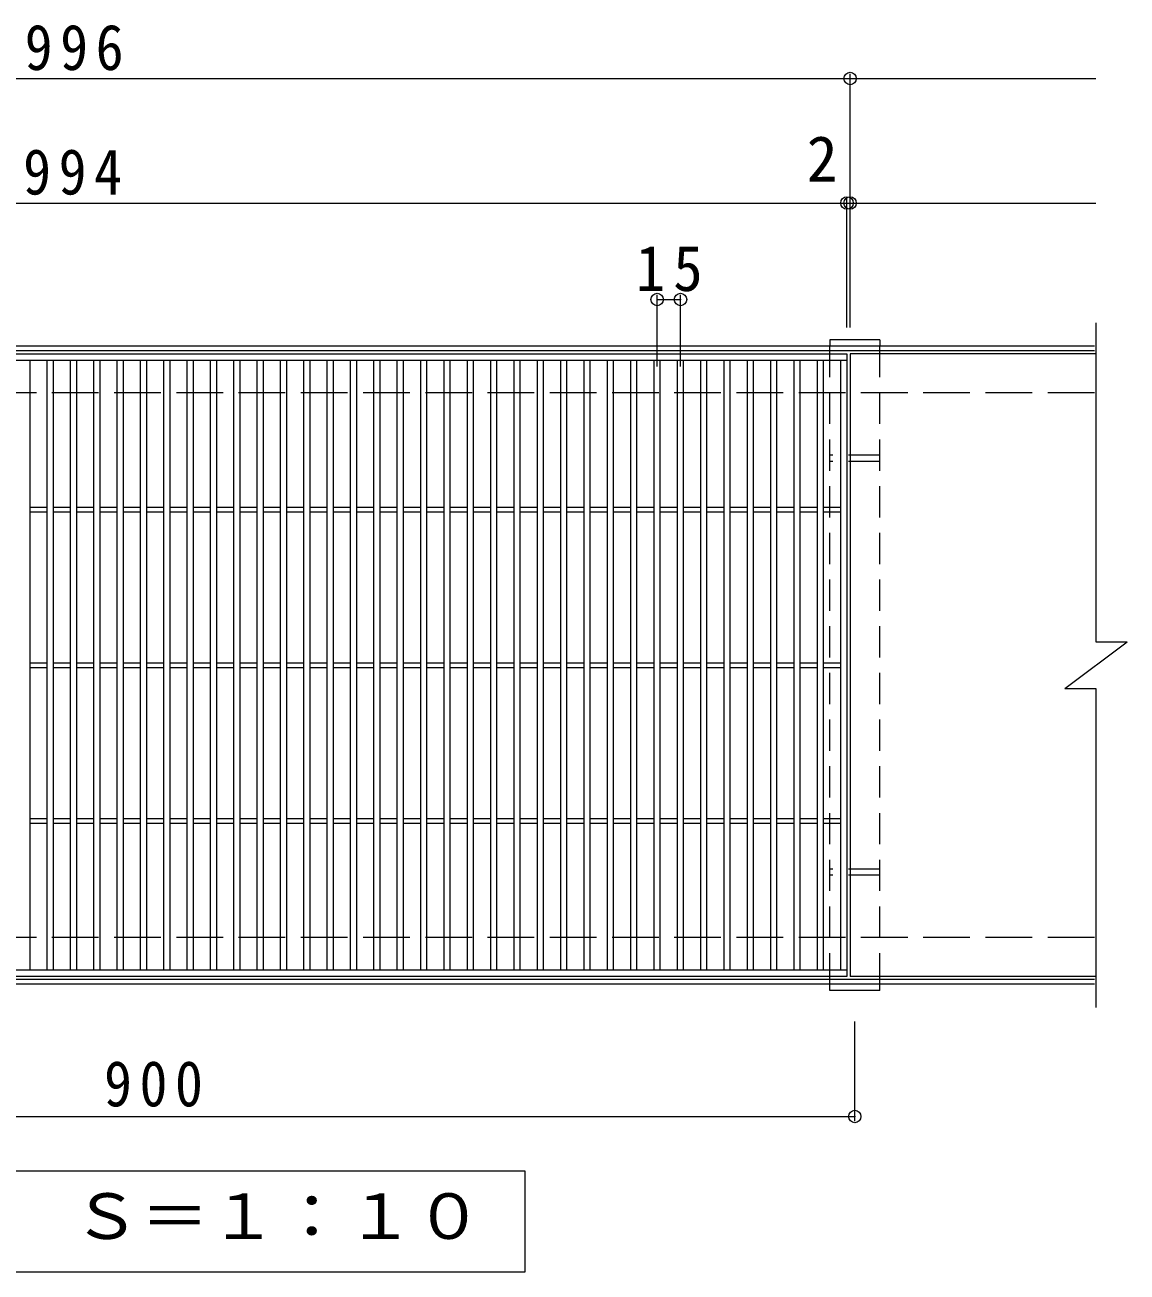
# Model space of a CAD drawing. Units: millimetres on the paper, enlarged 2 times, with parts at other scales. Extents: x -374 to 453, y -387 to 310.
# Drawn here: x 7.7 to 149.4, y 149.9 to 310.2 of the extents above; entities that cross this region are included whole.
import ezdxf
from ezdxf.enums import TextEntityAlignment as Align

# ---------------------------------------------------------------- set-up
doc = ezdxf.new("R2010")
doc.units = ezdxf.units.MM
doc.header["$LTSCALE"] = 2
doc.header["$PDMODE"] = 32
doc.header["$PDSIZE"] = 1.6
doc.linetypes.add('DASHED2', pattern=[3, 2, -1])
doc.linetypes.add('DASHED3', pattern=[4, 3, -1])
for name, color, linetype, lineweight in [('C-1', 2, 'Continuous', 9), ('C-2', 3, 'Continuous', 9), ('C-4', 7, 'Continuous', 9), ('C-5', 7, 'Continuous', 9), ('C-8', 3, 'DASHED2', 9)]:
    doc.layers.add(name, color=color, linetype=linetype, lineweight=lineweight)
doc.styles.add('ＭＳ ゴシック', font='')
doc.styles.get('ＭＳ ゴシック').set_extended_font_data('MS Gothic')

msp = doc.modelspace()

# ---------------------------------------------------------------- linework, layer by layer
at = {"layer": 'C-1'}
for p, q in [((145.192, 268.886), (-115.808, 268.886)), ((145.192, 268.286), (-115.808, 268.286)), ((145.192, 187.486), (-115.808, 187.486)), ((145.192, 186.886), (-115.808, 186.886))]:
    msp.add_line(p, q, dxfattribs=at)
at = {"layer": 'C-1', "linetype": 'DASHED3'}
for p, q in [((145.192, 262.886), (-115.808, 262.886)), ((145.192, 192.886), (-115.808, 192.886))]:
    msp.add_line(p, q, dxfattribs=at)
at = {"layer": 'C-2'}
for p, q in [((145.392, 271.886), (145.392, 230.886)), ((113.392, 267.886), (113.392, 187.886)), ((113.792, 267.886), (113.792, 187.886)), ((145.392, 267.886), (113.792, 267.886)), ((-85.408, 267.086), (113.392, 267.086)), ((8.392, 188.686), (8.392, 267.086)), ((10.592, 188.686), (10.592, 267.086)), ((11.392, 188.686), (11.392, 267.086)), ((13.592, 188.686), (13.592, 267.086)), ((14.392, 188.686), (14.392, 267.086)), ((16.592, 188.686), (16.592, 267.086)), ((17.392, 188.686), (17.392, 267.086)), ((19.592, 188.686), (19.592, 267.086)), ((20.392, 188.686), (20.392, 267.086)), ((22.592, 188.686), (22.592, 267.086)), ((23.392, 188.686), (23.392, 267.086)), ((25.592, 188.686), (25.592, 267.086)), ((26.392, 188.686), (26.392, 267.086)), ((28.592, 188.686), (28.592, 267.086)), ((29.392, 188.686), (29.392, 267.086)), ((31.592, 188.686), (31.592, 267.086)), ((32.392, 188.686), (32.392, 267.086)), ((34.592, 188.686), (34.592, 267.086)), ((35.392, 188.686), (35.392, 267.086)), ((37.592, 188.686), (37.592, 267.086)), ((38.392, 188.686), (38.392, 267.086)), ((40.592, 188.686), (40.592, 267.086)), ((41.392, 188.686), (41.392, 267.086)), ((43.592, 188.686), (43.592, 267.086)), ((44.392, 188.686), (44.392, 267.086)), ((46.592, 188.686), (46.592, 267.086)), ((47.392, 188.686), (47.392, 267.086)), ((49.592, 188.686), (49.592, 267.086)), ((50.392, 188.686), (50.392, 267.086)), ((52.592, 188.686), (52.592, 267.086)), ((53.392, 188.686), (53.392, 267.086)), ((55.592, 188.686), (55.592, 267.086)), ((56.392, 188.686), (56.392, 267.086)), ((58.592, 188.686), (58.592, 267.086)), ((59.392, 188.686), (59.392, 267.086)), ((61.592, 188.686), (61.592, 267.086)), ((62.392, 188.686), (62.392, 267.086)), ((64.592, 188.686), (64.592, 267.086)), ((65.392, 188.686), (65.392, 267.086)), ((67.592, 188.686), (67.592, 267.086)), ((68.392, 188.686), (68.392, 267.086)), ((70.592, 188.686), (70.592, 267.086)), ((71.392, 188.686), (71.392, 267.086)), ((73.592, 188.686), (73.592, 267.086)), ((74.392, 188.686), (74.392, 267.086)), ((76.592, 188.686), (76.592, 267.086)), ((77.392, 188.686), (77.392, 267.086)), ((79.592, 188.686), (79.592, 267.086)), ((80.392, 188.686), (80.392, 267.086)), ((82.592, 188.686), (82.592, 267.086)), ((83.392, 188.686), (83.392, 267.086)), ((85.592, 188.686), (85.592, 267.086)), ((86.392, 188.686), (86.392, 267.086)), ((88.592, 188.686), (88.592, 267.086)), ((89.392, 188.686), (89.392, 267.086)), ((91.592, 188.686), (91.592, 267.086)), ((92.392, 188.686), (92.392, 267.086)), ((94.592, 188.686), (94.592, 267.086)), ((95.392, 188.686), (95.392, 267.086)), ((97.592, 188.686), (97.592, 267.086)), ((98.392, 188.686), (98.392, 267.086)), ((100.592, 188.686), (100.592, 267.086)), ((101.392, 188.686), (101.392, 267.086)), ((103.592, 188.686), (103.592, 267.086)), ((104.392, 188.686), (104.392, 267.086)), ((106.592, 188.686), (106.592, 267.086)), ((107.392, 188.686), (107.392, 267.086)), ((109.592, 188.686), (109.592, 267.086)), ((110.392, 188.686), (110.392, 267.086)), ((112.592, 188.686), (112.592, 267.086)), ((8.392, 248.186), (10.592, 248.186)), ((8.392, 247.586), (10.592, 247.586)), ((11.392, 248.186), (13.592, 248.186)), ((11.392, 247.586), (13.592, 247.586)), ((14.392, 248.186), (16.592, 248.186)), ((14.392, 247.586), (16.592, 247.586)), ((17.392, 248.186), (19.592, 248.186)), ((17.392, 247.586), (19.592, 247.586)), ((20.392, 248.186), (22.592, 248.186)), ((20.392, 247.586), (22.592, 247.586)), ((23.392, 248.186), (25.592, 248.186)), ((23.392, 247.586), (25.592, 247.586)), ((26.392, 248.186), (28.592, 248.186)), ((26.392, 247.586), (28.592, 247.586)), ((29.392, 248.186), (31.592, 248.186)), ((29.392, 247.586), (31.592, 247.586)), ((32.392, 248.186), (34.592, 248.186)), ((32.392, 247.586), (34.592, 247.586)), ((35.392, 248.186), (37.592, 248.186)), ((35.392, 247.586), (37.592, 247.586)), ((38.392, 248.186), (40.592, 248.186)), ((38.392, 247.586), (40.592, 247.586)), ((41.392, 248.186), (43.592, 248.186)), ((41.392, 247.586), (43.592, 247.586)), ((44.392, 248.186), (46.592, 248.186)), ((44.392, 247.586), (46.592, 247.586)), ((47.392, 248.186), (49.592, 248.186)), ((47.392, 247.586), (49.592, 247.586)), ((50.392, 248.186), (52.592, 248.186)), ((50.392, 247.586), (52.592, 247.586)), ((53.392, 248.186), (55.592, 248.186)), ((53.392, 247.586), (55.592, 247.586)), ((56.392, 248.186), (58.592, 248.186)), ((56.392, 247.586), (58.592, 247.586)), ((59.392, 248.186), (61.592, 248.186)), ((59.392, 247.586), (61.592, 247.586)), ((62.392, 248.186), (64.592, 248.186)), ((62.392, 247.586), (64.592, 247.586)), ((65.392, 248.186), (67.592, 248.186)), ((65.392, 247.586), (67.592, 247.586)), ((68.392, 248.186), (70.592, 248.186)), ((68.392, 247.586), (70.592, 247.586)), ((71.392, 248.186), (73.592, 248.186)), ((71.392, 247.586), (73.592, 247.586)), ((74.392, 248.186), (76.592, 248.186)), ((74.392, 247.586), (76.592, 247.586)), ((77.392, 248.186), (79.592, 248.186)), ((77.392, 247.586), (79.592, 247.586)), ((80.392, 248.186), (82.592, 248.186)), ((80.392, 247.586), (82.592, 247.586)), ((83.392, 248.186), (85.592, 248.186)), ((83.392, 247.586), (85.592, 247.586)), ((86.392, 248.186), (88.592, 248.186)), ((86.392, 247.586), (88.592, 247.586)), ((89.392, 248.186), (91.592, 248.186)), ((89.392, 247.586), (91.592, 247.586)), ((92.392, 248.186), (94.592, 248.186)), ((92.392, 247.586), (94.592, 247.586)), ((95.392, 248.186), (97.592, 248.186)), ((95.392, 247.586), (97.592, 247.586)), ((98.392, 248.186), (100.592, 248.186)), ((98.392, 247.586), (100.592, 247.586)), ((101.392, 248.186), (103.592, 248.186)), ((101.392, 247.586), (103.592, 247.586)), ((104.392, 248.186), (106.592, 248.186)), ((104.392, 247.586), (106.592, 247.586)), ((107.392, 248.186), (109.592, 248.186)), ((107.392, 247.586), (109.592, 247.586)), ((110.392, 248.186), (112.592, 248.186)), ((110.392, 247.586), (112.592, 247.586)), ((141.392, 224.886), (149.392, 230.886)), ((145.392, 230.886), (149.392, 230.886)), ((8.392, 228.186), (10.592, 228.186)), ((11.392, 228.186), (13.592, 228.186)), ((14.392, 228.186), (16.592, 228.186)), ((17.392, 228.186), (19.592, 228.186)), ((20.392, 228.186), (22.592, 228.186)), ((23.392, 228.186), (25.592, 228.186)), ((26.392, 228.186), (28.592, 228.186)), ((29.392, 228.186), (31.592, 228.186)), ((32.392, 228.186), (34.592, 228.186)), ((35.392, 228.186), (37.592, 228.186)), ((38.392, 228.186), (40.592, 228.186)), ((41.392, 228.186), (43.592, 228.186)), ((44.392, 228.186), (46.592, 228.186)), ((47.392, 228.186), (49.592, 228.186)), ((50.392, 228.186), (52.592, 228.186)), ((53.392, 228.186), (55.592, 228.186)), ((56.392, 228.186), (58.592, 228.186)), ((59.392, 228.186), (61.592, 228.186)), ((62.392, 228.186), (64.592, 228.186)), ((65.392, 228.186), (67.592, 228.186)), ((68.392, 228.186), (70.592, 228.186)), ((71.392, 228.186), (73.592, 228.186)), ((74.392, 228.186), (76.592, 228.186)), ((77.392, 228.186), (79.592, 228.186)), ((80.392, 228.186), (82.592, 228.186)), ((83.392, 228.186), (85.592, 228.186)), ((86.392, 228.186), (88.592, 228.186)), ((89.392, 228.186), (91.592, 228.186)), ((92.392, 228.186), (94.592, 228.186)), ((95.392, 228.186), (97.592, 228.186)), ((98.392, 228.186), (100.592, 228.186)), ((101.392, 228.186), (103.592, 228.186)), ((104.392, 228.186), (106.592, 228.186)), ((107.392, 228.186), (109.592, 228.186)), ((110.392, 228.186), (112.592, 228.186)), ((8.392, 227.586), (10.592, 227.586)), ((11.392, 227.586), (13.592, 227.586)), ((14.392, 227.586), (16.592, 227.586)), ((17.392, 227.586), (19.592, 227.586)), ((20.392, 227.586), (22.592, 227.586)), ((23.392, 227.586), (25.592, 227.586)), ((26.392, 227.586), (28.592, 227.586)), ((29.392, 227.586), (31.592, 227.586)), ((32.392, 227.586), (34.592, 227.586)), ((35.392, 227.586), (37.592, 227.586)), ((38.392, 227.586), (40.592, 227.586)), ((41.392, 227.586), (43.592, 227.586)), ((44.392, 227.586), (46.592, 227.586)), ((47.392, 227.586), (49.592, 227.586)), ((50.392, 227.586), (52.592, 227.586)), ((53.392, 227.586), (55.592, 227.586)), ((56.392, 227.586), (58.592, 227.586)), ((59.392, 227.586), (61.592, 227.586)), ((62.392, 227.586), (64.592, 227.586)), ((65.392, 227.586), (67.592, 227.586)), ((68.392, 227.586), (70.592, 227.586)), ((71.392, 227.586), (73.592, 227.586)), ((74.392, 227.586), (76.592, 227.586)), ((77.392, 227.586), (79.592, 227.586)), ((80.392, 227.586), (82.592, 227.586)), ((83.392, 227.586), (85.592, 227.586)), ((86.392, 227.586), (88.592, 227.586)), ((89.392, 227.586), (91.592, 227.586)), ((92.392, 227.586), (94.592, 227.586)), ((95.392, 227.586), (97.592, 227.586)), ((98.392, 227.586), (100.592, 227.586)), ((101.392, 227.586), (103.592, 227.586)), ((104.392, 227.586), (106.592, 227.586)), ((107.392, 227.586), (109.592, 227.586)), ((110.392, 227.586), (112.592, 227.586)), ((141.392, 224.886), (145.392, 224.886)), ((145.392, 224.886), (145.392, 183.886)), ((8.392, 208.186), (10.592, 208.186)), ((8.392, 207.586), (10.592, 207.586)), ((11.392, 208.186), (13.592, 208.186)), ((11.392, 207.586), (13.592, 207.586)), ((14.392, 208.186), (16.592, 208.186)), ((14.392, 207.586), (16.592, 207.586)), ((17.392, 208.186), (19.592, 208.186)), ((17.392, 207.586), (19.592, 207.586)), ((20.392, 208.186), (22.592, 208.186)), ((20.392, 207.586), (22.592, 207.586)), ((23.392, 208.186), (25.592, 208.186)), ((23.392, 207.586), (25.592, 207.586)), ((26.392, 208.186), (28.592, 208.186)), ((26.392, 207.586), (28.592, 207.586)), ((29.392, 208.186), (31.592, 208.186)), ((29.392, 207.586), (31.592, 207.586)), ((32.392, 208.186), (34.592, 208.186)), ((32.392, 207.586), (34.592, 207.586)), ((35.392, 208.186), (37.592, 208.186)), ((35.392, 207.586), (37.592, 207.586)), ((38.392, 208.186), (40.592, 208.186)), ((38.392, 207.586), (40.592, 207.586)), ((41.392, 208.186), (43.592, 208.186)), ((41.392, 207.586), (43.592, 207.586)), ((44.392, 208.186), (46.592, 208.186)), ((44.392, 207.586), (46.592, 207.586)), ((47.392, 208.186), (49.592, 208.186)), ((47.392, 207.586), (49.592, 207.586)), ((50.392, 208.186), (52.592, 208.186)), ((50.392, 207.586), (52.592, 207.586)), ((53.392, 208.186), (55.592, 208.186)), ((53.392, 207.586), (55.592, 207.586)), ((56.392, 208.186), (58.592, 208.186)), ((56.392, 207.586), (58.592, 207.586)), ((59.392, 208.186), (61.592, 208.186)), ((59.392, 207.586), (61.592, 207.586)), ((62.392, 208.186), (64.592, 208.186)), ((62.392, 207.586), (64.592, 207.586)), ((65.392, 208.186), (67.592, 208.186)), ((65.392, 207.586), (67.592, 207.586)), ((68.392, 208.186), (70.592, 208.186)), ((68.392, 207.586), (70.592, 207.586)), ((71.392, 208.186), (73.592, 208.186)), ((71.392, 207.586), (73.592, 207.586)), ((74.392, 208.186), (76.592, 208.186)), ((74.392, 207.586), (76.592, 207.586)), ((77.392, 208.186), (79.592, 208.186)), ((77.392, 207.586), (79.592, 207.586)), ((80.392, 208.186), (82.592, 208.186)), ((80.392, 207.586), (82.592, 207.586)), ((83.392, 208.186), (85.592, 208.186)), ((83.392, 207.586), (85.592, 207.586)), ((86.392, 208.186), (88.592, 208.186)), ((86.392, 207.586), (88.592, 207.586)), ((89.392, 208.186), (91.592, 208.186)), ((89.392, 207.586), (91.592, 207.586)), ((92.392, 208.186), (94.592, 208.186)), ((92.392, 207.586), (94.592, 207.586)), ((95.392, 208.186), (97.592, 208.186)), ((95.392, 207.586), (97.592, 207.586)), ((98.392, 208.186), (100.592, 208.186)), ((98.392, 207.586), (100.592, 207.586)), ((101.392, 208.186), (103.592, 208.186)), ((101.392, 207.586), (103.592, 207.586)), ((104.392, 208.186), (106.592, 208.186)), ((104.392, 207.586), (106.592, 207.586)), ((107.392, 208.186), (109.592, 208.186)), ((107.392, 207.586), (109.592, 207.586)), ((110.392, 208.186), (112.592, 208.186)), ((110.392, 207.586), (112.592, 207.586)), ((113.392, 188.686), (-85.408, 188.686)), ((113.392, 187.886), (-85.408, 187.886)), ((145.392, 187.886), (113.792, 187.886))]:
    msp.add_line(p, q, dxfattribs=at)
msp.add_lwpolyline([(-85.408, 187.886), (-85.408, 267.886), (113.392, 267.886)], dxfattribs=at)
at = {"layer": 'C-4'}
for p, q in [((-115.608, 303.286), (145.392, 303.286)), ((113.792, 271.286), (113.792, 303.886)), ((-115.608, 287.286), (145.392, 287.286)), ((113.392, 271.286), (113.392, 287.886)), ((88.993, 266.286), (88.993, 275.486)), ((88.993, 274.886), (91.992, 274.886)), ((91.992, 266.286), (91.992, 275.486)), ((114.392, 169.286), (114.392, 182.086)), ((-65.608, 169.886), (114.392, 169.886))]:
    msp.add_line(p, q, dxfattribs=at)
for p in [(113.792, 303.286), (113.392, 287.286), (113.792, 287.286), (88.993, 274.886), (91.992, 274.886), (114.392, 169.886)]:
    msp.add_point(p, dxfattribs=at)
at = {"layer": 'C-5'}
msp.add_lwpolyline([(-43.008, 149.886), (-43.008, 162.886), (71.992, 162.886), (71.992, 149.886)], close=True, dxfattribs=at)
at = {"layer": 'C-8', "linetype": 'Continuous'}
for p, q in [((117.592, 269.686), (111.192, 269.686)), ((111.192, 269.686), (111.192, 268.886)), ((117.592, 269.686), (117.592, 268.886)), ((111.192, 186.086), (111.192, 186.886)), ((117.592, 186.086), (111.192, 186.086)), ((117.592, 186.086), (117.592, 186.886))]:
    msp.add_line(p, q, dxfattribs=at)
at = {"layer": 'C-8'}
for p, q in [((117.592, 268.886), (111.192, 268.886)), ((111.192, 186.886), (111.192, 268.886)), ((117.592, 186.886), (117.592, 268.886)), ((117.592, 254.886), (111.192, 254.886)), ((117.592, 254.086), (111.192, 254.086)), ((117.592, 201.686), (111.192, 201.686)), ((117.592, 200.886), (111.192, 200.886)), ((117.592, 186.886), (111.192, 186.886))]:
    msp.add_line(p, q, dxfattribs=at)

# ---------------------------------------------------------------- texts
at = {"layer": 'C-4', "color": 2, "style": 'ＭＳ ゴシック'}
msp.add_text('2', height=5.865, dxfattribs=at).set_placement((108.2, 288.286), align=Align.BOTTOM_LEFT)
at = {"layer": 'C-4', "color": 2, "char_height": 5.865, "attachment_point": 7, "style": 'ＭＳ ゴシック'}
for s, insert in [('\\T1.27;\\W0.9;996', (7.692, 304.286)), ('\\T1.27;\\W0.9;994', (7.492, 288.286)), ('\\T1.27;\\W0.95;15', (86.242, 275.886)), ('\\T1.27;\\W0.9;900', (17.892, 171.086))]:
    msp.add_mtext(s, dxfattribs=dict(at, insert=insert))
at = {"layer": 'C-5', "color": 2, "style": 'ＭＳ ゴシック', "width": 1.1}
msp.add_text('平面詳細図\u3000Ｓ＝１：１０', height=5.865, dxfattribs=at).set_placement((-39.008, 152.386), align=Align.BOTTOM_LEFT)

doc.saveas('drawing.dxf')
